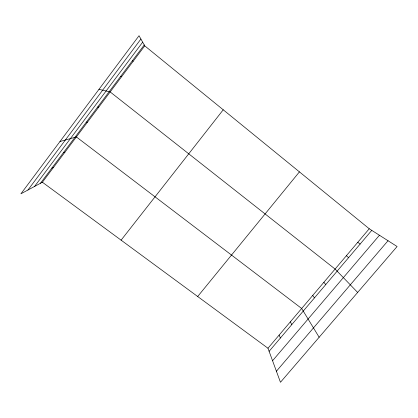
<?xml version="1.0" encoding="UTF-8"?>
<svg xmlns="http://www.w3.org/2000/svg" width="418" height="418" viewBox="0 0 418 418"><rect width="100%" height="100%" fill="white"/><g stroke="black" fill="none" stroke-linecap="round" stroke-linejoin="round"><path stroke-width="0.63" d="M27.933 190.023L140.913 39.046M34.558 186.449L142.679 42.171M40.457 183.272L144.247 44.945M42.385 182.232L144.753 45.855L139.032 35.718L20.9 193.811L42.385 182.232L267.975 348.241L280.462 382.282L397.1 246.51L369.24 228.756L144.753 45.855M121.1 240.157L223.233 109.793M197.677 296.508L299.429 171.876M267.975 348.241L369.24 228.756M269.108 351.329L371.759 230.36M272.557 360.739L379.44 235.256M276.408 371.231L388.029 240.731M51.848 168.088L53.629 167.257M63.332 152.779L64.957 152.157M59.983 141.509L76.379 136.942L301.671 308.484L319.148 337.248M86.239 122.255L87.555 122.056M97.655 107.039L98.815 107.055M98.967 89.337L110.164 91.934L335.09 269.051L357.641 292.438M120.765 76.243L121.607 76.693M357.771 242.283L360.128 244.065M346.391 255.717L348.586 257.666M132.459 60.657L133.133 61.336M323.872 282.286L325.758 284.569M312.732 295.432L314.461 297.877M290.353 321.829L291.785 324.603M279.125 335.084L280.405 338.016"/></g></svg>
